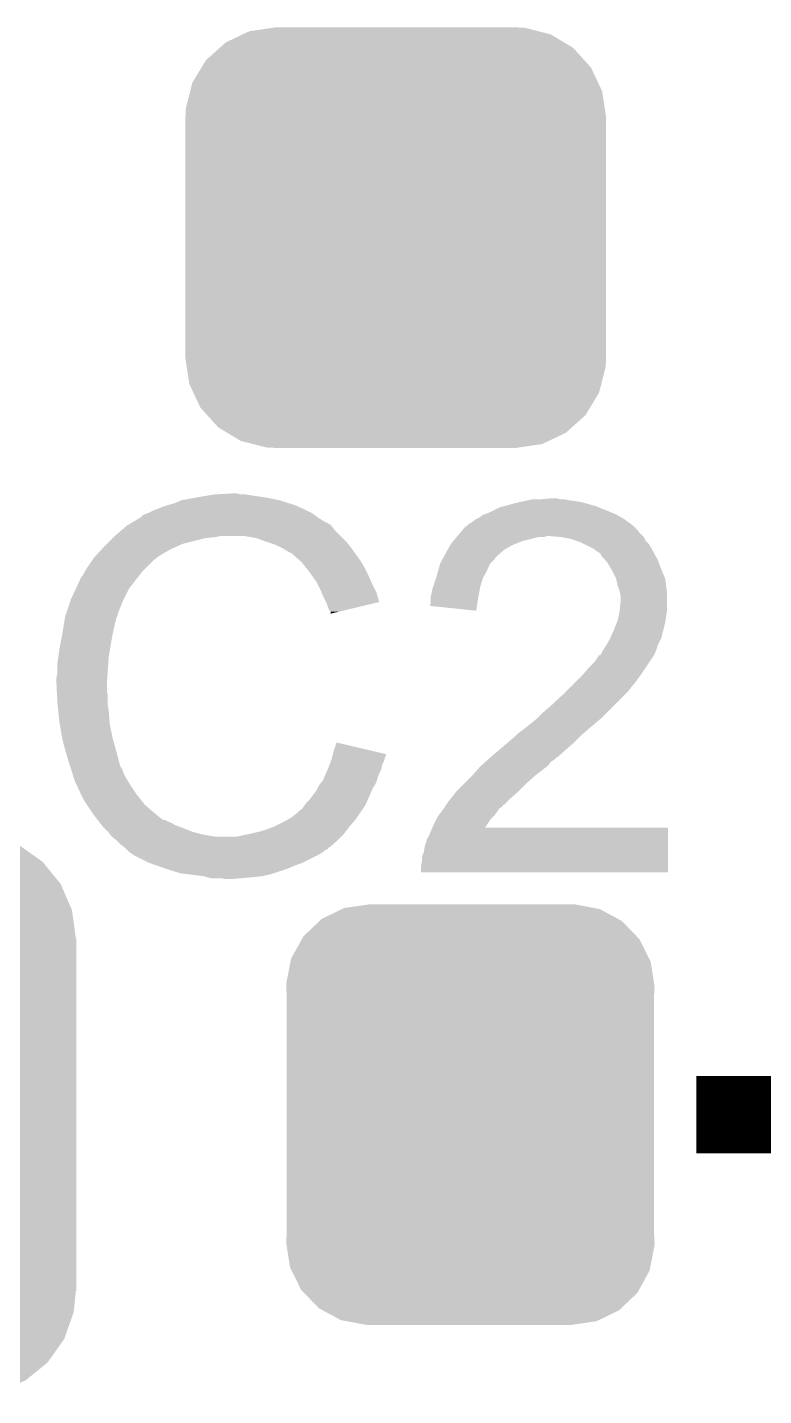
# Model space of a CAD drawing. Extents: x -0.05 to 0.95, y -0.15 to 2.1.
# Drawn here: x 0.532 to 0.608, y 0.521 to 0.6622 of the extents above; entities that cross this region are included whole.
import ezdxf

# ---------------------------------------------------------------- set-up
doc = ezdxf.new("R2010")
doc.units = 0
doc.layers.get('0').update_dxf_attribs({"linetype": 'CONTINUOUS'})
doc.layers.add('BOOST_CLICK_V100A_GTO', color=14, linetype='CONTINUOUS')
doc.layers.add('BOOST_CLICK_V100A_GTS', color=12, linetype='CONTINUOUS')

# ---------------------------------------------------------------- blocks, each defined once
blk = doc.blocks.new('CUSTOM_73')
for points in [[(-0.01536, 0.02018), (-0.01325, 0.02121), (0.01526, 0.02018), (0.01335, 0.02121)], [(-0.01325, 0.02121), (-0.01302, 0.02132), (0.01335, 0.02121), (0.01277, 0.02132)], [(-0.01302, 0.02132), (-0.01049, 0.02169), (0.01277, 0.02132), (0.0108, 0.02169)], [(-0.01049, 0.02169), (-0.01045, 0.0217), (0.0108, 0.02169), (0.01045, 0.0217)], [(-0.01724, 0.01838), (-0.01557, 0.01997), (0.01717, 0.01838), (0.01564, 0.01997)], [(-0.01557, 0.01997), (-0.01536, 0.02018), (0.01564, 0.01997), (0.01526, 0.02018)], [(-0.01739, 0.0181), (-0.01724, 0.01838), (0.01745, 0.0181), (0.01717, 0.01838)], [(-0.01849, 0.0161), (-0.01739, 0.0181), (0.01844, 0.0161), (0.01745, 0.0181)], [(-0.01899, 0.01355), (-0.01856, 0.01577), (0.01895, 0.01355), (0.0186, 0.01577)], [(-0.01856, 0.01577), (-0.01849, 0.0161), (0.0186, 0.01577), (0.01844, 0.0161)], [(-0.019, 0.0132), (-0.01899, 0.01355), (0.019, 0.0132), (0.01895, 0.01355)], [(-0.01895, 0.01228), (-0.019, 0.0132), (0.01895, 0.01228), (0.019, 0.0132)], [(-0.01895, -0.01228), (-0.01895, 0.01228), (0.01895, -0.01228), (0.01895, 0.01228)], [(-0.01895, 0.01228), (-0.01895, 0.01228), (0.01895, 0.01228)], [(-0.019, -0.0132), (-0.01895, -0.01228), (0.019, -0.0132), (0.01895, -0.01228)], [(-0.01895, -0.01228), (-0.01895, -0.01228), (0.01895, -0.01228)], [(-0.01895, -0.01355), (-0.019, -0.0132), (0.01899, -0.01355), (0.019, -0.0132)], [(-0.0186, -0.01577), (-0.01895, -0.01355), (0.01855, -0.01577), (0.01899, -0.01355)], [(-0.01844, -0.0161), (-0.0186, -0.01577), (0.01849, -0.0161), (0.01855, -0.01577)], [(-0.01745, -0.0181), (-0.01844, -0.0161), (0.01739, -0.0181), (0.01849, -0.0161)], [(-0.01717, -0.01838), (-0.01745, -0.0181), (0.01724, -0.01838), (0.01739, -0.0181)], [(-0.01564, -0.01997), (-0.01717, -0.01838), (0.01557, -0.01997), (0.01724, -0.01838)], [(-0.01526, -0.02018), (-0.01564, -0.01997), (0.01536, -0.02018), (0.01557, -0.01997)], [(-0.01335, -0.02121), (-0.01526, -0.02018), (0.01325, -0.02121), (0.01536, -0.02018)], [(-0.01277, -0.02132), (-0.01335, -0.02121), (0.01302, -0.02132), (0.01325, -0.02121)], [(-0.0108, -0.02169), (-0.01277, -0.02132), (0.01049, -0.02169), (0.01302, -0.02132)], [(-0.01045, -0.0217), (-0.0108, -0.02169), (0.01045, -0.0217), (0.01049, -0.02169)]]:
    blk.add_solid(points)
blk = doc.blocks.new('CUSTOM_78')
for points in [[(-0.01578, 0.02098), (-0.01509, 0.0213), (0.01599, 0.02098), (0.01472, 0.0213)], [(-0.01509, 0.0213), (-0.01273, 0.02165), (0.01472, 0.0213), (0.01336, 0.02165)], [(-0.01273, 0.02165), (-0.0124, 0.0217), (0.01336, 0.02165), (0.0124, 0.0217)], [(-0.01818, 0.01957), (-0.01755, 0.02014), (0.01832, 0.01957), (0.01738, 0.02014)], [(-0.01755, 0.02014), (-0.01578, 0.02098), (0.01738, 0.02014), (0.01599, 0.02098)], [(-0.01957, 0.01832), (-0.01818, 0.01957), (0.01945, 0.01832), (0.01832, 0.01957)], [(-0.02098, 0.01599), (-0.02004, 0.01755), (0.02088, 0.01599), (0.02014, 0.01755)], [(-0.02004, 0.01755), (-0.01957, 0.01832), (0.02014, 0.01755), (0.01945, 0.01832)], [(-0.02121, 0.01509), (-0.02098, 0.01599), (0.0213, 0.01509), (0.02088, 0.01599)], [(-0.02165, 0.01336), (-0.02121, 0.01509), (0.02156, 0.01336), (0.0213, 0.01509)], [(-0.0217, 0.0124), (-0.02165, 0.01336), (0.0217, 0.0124), (0.02156, 0.01336)], [(-0.0217, -0.0124), (-0.0217, 0.0124), (0.0217, -0.0124), (0.0217, 0.0124)], [(-0.02156, -0.01336), (-0.0217, -0.0124), (0.02165, -0.01336), (0.0217, -0.0124)], [(-0.0213, -0.01509), (-0.02156, -0.01336), (0.02121, -0.01509), (0.02165, -0.01336)], [(-0.02088, -0.01599), (-0.0213, -0.01509), (0.02098, -0.01599), (0.02121, -0.01509)], [(-0.02014, -0.01755), (-0.02088, -0.01599), (0.02004, -0.01755), (0.02098, -0.01599)], [(-0.01945, -0.01832), (-0.02014, -0.01755), (0.01957, -0.01832), (0.02004, -0.01755)], [(-0.01832, -0.01957), (-0.01945, -0.01832), (0.01818, -0.01957), (0.01957, -0.01832)], [(-0.01738, -0.02014), (-0.01832, -0.01957), (0.01755, -0.02014), (0.01818, -0.01957)], [(-0.01599, -0.02098), (-0.01738, -0.02014), (0.01578, -0.02098), (0.01755, -0.02014)], [(-0.01472, -0.0213), (-0.01599, -0.02098), (0.01509, -0.0213), (0.01578, -0.02098)], [(-0.01336, -0.02165), (-0.01472, -0.0213), (0.01273, -0.02165), (0.01509, -0.0213)], [(-0.0124, -0.0217), (-0.01336, -0.02165), (0.0124, -0.0217), (0.01273, -0.02165)]]:
    blk.add_solid(points)
blk = doc.blocks.new('CUSTOM_79')
for points in [[(-0.02061, 0.02777), (-0.01875, 0.02859), (0.0208, 0.02777), (0.01853, 0.02859)], [(-0.01875, 0.02859), (-0.01751, 0.02877), (0.01853, 0.02859), (0.01804, 0.02877)], [(-0.01751, 0.02877), (-0.01585, 0.029), (0.01804, 0.02877), (0.01585, 0.029)], [(-0.02307, 0.02608), (-0.02144, 0.02741), (0.02319, 0.02608), (0.02131, 0.02741)], [(-0.02144, 0.02741), (-0.02061, 0.02777), (0.02131, 0.02741), (0.0208, 0.02777)], [(-0.02495, 0.0238), (-0.02371, 0.02555), (0.02504, 0.0238), (0.02361, 0.02555)], [(-0.02371, 0.02555), (-0.02307, 0.02608), (0.02361, 0.02555), (0.02319, 0.02608)], [(-0.02612, 0.02111), (-0.0254, 0.02316), (0.0262, 0.02111), (0.02531, 0.02316)], [(-0.0254, 0.02316), (-0.02495, 0.0238), (0.02531, 0.02316), (0.02504, 0.0238)], [(-0.0266, 0.0182), (-0.02638, 0.02039), (0.0266, 0.0182), (0.0263, 0.02039)], [(-0.02638, 0.02039), (-0.02612, 0.02111), (0.0263, 0.02039), (0.0262, 0.02111)], [(-0.02665, -0.0182), (-0.02665, 0.0182), (0.02665, -0.0182), (0.02665, 0.0182)], [(-0.0263, -0.02039), (-0.0266, -0.0182), (0.02638, -0.02039), (0.0266, -0.0182)], [(-0.0262, -0.02111), (-0.0263, -0.02039), (0.02612, -0.02111), (0.02638, -0.02039)], [(-0.02531, -0.02316), (-0.0262, -0.02111), (0.0254, -0.02316), (0.02612, -0.02111)], [(-0.02504, -0.0238), (-0.02531, -0.02316), (0.02494, -0.0238), (0.0254, -0.02316)], [(-0.02361, -0.02555), (-0.02504, -0.0238), (0.02371, -0.02555), (0.02494, -0.0238)], [(-0.02319, -0.02608), (-0.02361, -0.02555), (0.02307, -0.02608), (0.02371, -0.02555)], [(-0.02131, -0.02741), (-0.02319, -0.02608), (0.02144, -0.02741), (0.02307, -0.02608)], [(-0.0208, -0.02777), (-0.02131, -0.02741), (0.02061, -0.02777), (0.02144, -0.02741)], [(-0.01853, -0.02859), (-0.0208, -0.02777), (0.01875, -0.02859), (0.02061, -0.02777)], [(-0.01804, -0.02877), (-0.01853, -0.02859), (0.01751, -0.02877), (0.01875, -0.02859)], [(-0.01585, -0.029), (-0.01804, -0.02877), (0.01585, -0.029), (0.01751, -0.02877)]]:
    blk.add_solid(points)

msp = doc.modelspace()

# ---------------------------------------------------------------- linework, layer by layer
at = {"layer": 'BOOST_CLICK_V100A_GTO', "const_width": 0.008}
msp.add_lwpolyline([(0.601, 0.55), (0.619, 0.55)], dxfattribs=at)
at = {"layer": 'BOOST_CLICK_V100A_GTO'}
for points in [[(0.5459, 0.6127), (0.5465, 0.6129), (0.56005, 0.6127), (0.5596, 0.6129)], [(0.5465, 0.6129), (0.5472, 0.6131), (0.5596, 0.6129), (0.55896, 0.6131)], [(0.5472, 0.6131), (0.5479, 0.6134), (0.55896, 0.6131), (0.558, 0.6134)], [(0.5479, 0.6134), (0.5495, 0.6137), (0.558, 0.6134), (0.5565, 0.6137)], [(0.5495, 0.6137), (0.5507, 0.6139), (0.5565, 0.6137), (0.5551, 0.6139)], [(0.5507, 0.6139), (0.5513, 0.614), (0.5551, 0.6139), (0.5545, 0.614)], [(0.5513, 0.614), (0.5531, 0.6141), (0.554, 0.614), (0.5536, 0.6141)], [(0.5812, 0.6128), (0.5816, 0.6129), (0.5906, 0.6128), (0.59025, 0.6129)], [(0.5816, 0.6129), (0.5823, 0.6131), (0.59025, 0.6129), (0.58955, 0.6131)], [(0.5823, 0.6131), (0.58275, 0.6132), (0.58955, 0.6131), (0.5892, 0.6132)], [(0.58275, 0.6132), (0.5832, 0.6133), (0.5892, 0.6132), (0.5886, 0.6133)], [(0.5832, 0.6133), (0.58365, 0.6134), (0.5886, 0.6133), (0.5879, 0.6134)], [(0.58365, 0.6134), (0.5841, 0.6135), (0.5879, 0.6134), (0.5874, 0.6135)], [(0.585, 0.6135), (0.586, 0.6136), (0.5869, 0.6135), (0.5866, 0.6136)], [(0.586, 0.6136), (0.586, 0.6136), (0.5866, 0.6136), (0.586, 0.6136)], [(0.5428, 0.6111), (0.54363, 0.6116), (0.5628, 0.6111), (0.562, 0.6116)], [(0.54363, 0.6116), (0.5438, 0.6117), (0.562, 0.6116), (0.56186, 0.6117)], [(0.5438, 0.6118), (0.5442, 0.612), (0.56172, 0.6118), (0.56144, 0.612)], [(0.5438, 0.6117), (0.5438, 0.6118), (0.56186, 0.6117), (0.56172, 0.6118)], [(0.5442, 0.612), (0.5445, 0.6121), (0.56144, 0.612), (0.5613, 0.6121)], [(0.5445, 0.6121), (0.5449, 0.6123), (0.5613, 0.6121), (0.5609, 0.6123)], [(0.5449, 0.6123), (0.5454, 0.6125), (0.5609, 0.6123), (0.5605, 0.6125)], [(0.5454, 0.6125), (0.5459, 0.6127), (0.5605, 0.6125), (0.56005, 0.6127)], [(0.5778, 0.6111), (0.5782, 0.6114), (0.59406, 0.6111), (0.59364, 0.6114)], [(0.5782, 0.6114), (0.5784, 0.6115), (0.59364, 0.6114), (0.5935, 0.6115)], [(0.5784, 0.6115), (0.5786, 0.6116), (0.5935, 0.6115), (0.59332, 0.6116)], [(0.5786, 0.6116), (0.579, 0.6119), (0.59332, 0.6116), (0.5928, 0.6119)], [(0.579, 0.6119), (0.5796, 0.6121), (0.5928, 0.6119), (0.59233, 0.6121)], [(0.5796, 0.6121), (0.5798, 0.6122), (0.59233, 0.6121), (0.5921, 0.6122)], [(0.5798, 0.6122), (0.5808, 0.6127), (0.5921, 0.6122), (0.59085, 0.6127)], [(0.5808, 0.6127), (0.5812, 0.6128), (0.59085, 0.6127), (0.5906, 0.6128)], [(0.541, 0.6097), (0.54171, 0.6103), (0.5643, 0.6097), (0.5637, 0.6103)], [(0.54171, 0.6103), (0.54206, 0.6106), (0.5637, 0.6103), (0.5635, 0.6106)], [(0.54206, 0.6106), (0.5423, 0.6108), (0.5635, 0.6106), (0.5633, 0.6108)], [(0.5423, 0.6108), (0.54247, 0.6109), (0.5633, 0.6108), (0.5632, 0.6109)], [(0.54247, 0.6109), (0.54263, 0.611), (0.5632, 0.6109), (0.563, 0.611)], [(0.54263, 0.611), (0.5428, 0.6111), (0.563, 0.611), (0.5629, 0.6111)], [(0.5428, 0.6111), (0.5428, 0.6111), (0.5629, 0.6111), (0.5628, 0.6111)], [(0.57637, 0.6097), (0.5767, 0.6101), (0.5955, 0.6097), (0.5951, 0.6101)], [(0.5767, 0.6101), (0.57695, 0.6104), (0.5951, 0.6101), (0.5949, 0.6104)], [(0.57695, 0.6104), (0.57703, 0.6105), (0.5948, 0.6104), (0.5948, 0.6105)], [(0.57695, 0.6104), (0.57695, 0.6104), (0.5949, 0.6104), (0.5948, 0.6104)], [(0.57703, 0.6105), (0.5772, 0.6107), (0.5948, 0.6105), (0.59456, 0.6107)], [(0.5773, 0.6107), (0.5776, 0.611), (0.59456, 0.6107), (0.5942, 0.611)], [(0.5776, 0.611), (0.5778, 0.6111), (0.5942, 0.611), (0.59406, 0.6111)], [(0.53963, 0.6083), (0.5399, 0.6086), (0.5467, 0.6083), (0.54735, 0.6086)], [(0.5399, 0.6086), (0.5402, 0.6089), (0.54735, 0.6086), (0.548, 0.6089)], [(0.5402, 0.6089), (0.5408, 0.6095), (0.548, 0.6089), (0.5504, 0.6095)], [(0.5408, 0.6095), (0.5409, 0.6096), (0.5504, 0.6095), (0.5514, 0.6096)], [(0.5409, 0.6096), (0.541, 0.6097), (0.5514, 0.6096), (0.5519, 0.6097)], [(0.5556, 0.6095), (0.5544, 0.6097), (0.5645, 0.6095), (0.5643, 0.6097)], [(0.5567, 0.6091), (0.5556, 0.6095), (0.5649, 0.6091), (0.5645, 0.6095)], [(0.557, 0.609), (0.5567, 0.6091), (0.565, 0.609), (0.5649, 0.6091)], [(0.5576, 0.6088), (0.557, 0.609), (0.56516, 0.6088), (0.565, 0.609)], [(0.5582, 0.6085), (0.5576, 0.6088), (0.5654, 0.6085), (0.56516, 0.6088)], [(0.57536, 0.6083), (0.57564, 0.6088), (0.5812, 0.6083), (0.5821, 0.6088)], [(0.57564, 0.6088), (0.5757, 0.6089), (0.5821, 0.6088), (0.58235, 0.6089)], [(0.5757, 0.6089), (0.57595, 0.6092), (0.58235, 0.6089), (0.5831, 0.6092)], [(0.57595, 0.6092), (0.57628, 0.6096), (0.5831, 0.6092), (0.5847, 0.6096)], [(0.57628, 0.6096), (0.57637, 0.6097), (0.5853, 0.6096), (0.5856, 0.6097)], [(0.57637, 0.6097), (0.57637, 0.6097), (0.5856, 0.6097), (0.5859, 0.6097)], [(0.5871, 0.6096), (0.5859, 0.6097), (0.5956, 0.6096), (0.5955, 0.6097)], [(0.5881, 0.6094), (0.5871, 0.6096), (0.5957, 0.6094), (0.5956, 0.6096)], [(0.5887, 0.6092), (0.5881, 0.6094), (0.5958, 0.6092), (0.5957, 0.6094)], [(0.589, 0.6091), (0.5887, 0.6092), (0.5959, 0.6091), (0.5958, 0.6092)], [(0.5894, 0.6089), (0.589, 0.6091), (0.5961, 0.6089), (0.5959, 0.6091)], [(0.5904, 0.6084), (0.5894, 0.6089), (0.5964, 0.6084), (0.5961, 0.6089)], [(0.5382, 0.6065), (0.53869, 0.6072), (0.5443, 0.6065), (0.545, 0.6072)], [(0.53869, 0.6072), (0.5389, 0.6075), (0.545, 0.6072), (0.5454, 0.6075)], [(0.5389, 0.6075), (0.53899, 0.6076), (0.5454, 0.6075), (0.5455, 0.6076)], [(0.53899, 0.6076), (0.53963, 0.6083), (0.5455, 0.6076), (0.5467, 0.6083)], [(0.5584, 0.6084), (0.5582, 0.6085), (0.56547, 0.6084), (0.5654, 0.6085)], [(0.5589, 0.6081), (0.5584, 0.6084), (0.56569, 0.6081), (0.56547, 0.6084)], [(0.5593, 0.6079), (0.5589, 0.6081), (0.56583, 0.6079), (0.56569, 0.6081)], [(0.5594, 0.6078), (0.5593, 0.6079), (0.5659, 0.6078), (0.56583, 0.6079)], [(0.56019, 0.6071), (0.5594, 0.6078), (0.5664, 0.6071), (0.5659, 0.6078)], [(0.5746, 0.6069), (0.57476, 0.6072), (0.5798, 0.6069), (0.5801, 0.6072)], [(0.57476, 0.6072), (0.57492, 0.6075), (0.5801, 0.6072), (0.5803, 0.6075)], [(0.57492, 0.6075), (0.57498, 0.6076), (0.5803, 0.6075), (0.5804, 0.6076)], [(0.57498, 0.6076), (0.5753, 0.6082), (0.5804, 0.6076), (0.58109, 0.6082)], [(0.5753, 0.6082), (0.57536, 0.6083), (0.58109, 0.6082), (0.5812, 0.6083)], [(0.5908, 0.6081), (0.5904, 0.6084), (0.59656, 0.6081), (0.5964, 0.6084)], [(0.5911, 0.6079), (0.5908, 0.6081), (0.59667, 0.6079), (0.59656, 0.6081)], [(0.5912, 0.6077), (0.5911, 0.6079), (0.59678, 0.6077), (0.59667, 0.6079)], [(0.59154, 0.6073), (0.5912, 0.6077), (0.597, 0.6073), (0.59678, 0.6077)], [(0.5918, 0.607), (0.59154, 0.6073), (0.59712, 0.607), (0.597, 0.6073)], [(0.5377, 0.6056), (0.5379, 0.606), (0.54351, 0.6056), (0.54382, 0.606)], [(0.5379, 0.606), (0.53796, 0.6061), (0.54382, 0.606), (0.5439, 0.6061)], [(0.53796, 0.6061), (0.5382, 0.6065), (0.5439, 0.6061), (0.5443, 0.6065)], [(0.5603, 0.607), (0.56019, 0.6071), (0.56646, 0.607), (0.5664, 0.6071)], [(0.56078, 0.6064), (0.5603, 0.607), (0.5668, 0.6064), (0.56646, 0.607)], [(0.5611, 0.606), (0.56078, 0.6064), (0.567, 0.606), (0.5668, 0.6064)], [(0.56138, 0.6056), (0.5611, 0.606), (0.5672, 0.6056), (0.567, 0.606)], [(0.5742, 0.6055), (0.57437, 0.6061), (0.57906, 0.6055), (0.5794, 0.6061)], [(0.57437, 0.6061), (0.57457, 0.6068), (0.5794, 0.6061), (0.5797, 0.6068)], [(0.57457, 0.6068), (0.5746, 0.6069), (0.5797, 0.6068), (0.5798, 0.6069)], [(0.5923, 0.6062), (0.5918, 0.607), (0.59742, 0.6062), (0.59712, 0.607)], [(0.5924, 0.606), (0.5923, 0.6062), (0.5975, 0.606), (0.59742, 0.6062)], [(0.5927, 0.6054), (0.5924, 0.606), (0.59776, 0.6054), (0.5975, 0.606)], [(0.53702, 0.6043), (0.5373, 0.6049), (0.5425, 0.6043), (0.54297, 0.6049)], [(0.5373, 0.605), (0.5374, 0.6051), (0.54304, 0.605), (0.54312, 0.6051)], [(0.5373, 0.6049), (0.5373, 0.605), (0.54297, 0.6049), (0.54304, 0.605)], [(0.5374, 0.6051), (0.5375, 0.6054), (0.54312, 0.6051), (0.54336, 0.6054)], [(0.5375, 0.6054), (0.5377, 0.6056), (0.54336, 0.6054), (0.54351, 0.6056)], [(0.5618, 0.605), (0.56138, 0.6056), (0.56747, 0.605), (0.5672, 0.6056)], [(0.56195, 0.6047), (0.5618, 0.605), (0.5676, 0.6047), (0.56747, 0.605)], [(0.5623, 0.604), (0.56195, 0.6047), (0.56795, 0.604), (0.5676, 0.6047)], [(0.5738, 0.6043), (0.57383, 0.6044), (0.57868, 0.6043), (0.5787, 0.6044)], [(0.57383, 0.6044), (0.57417, 0.6054), (0.5787, 0.6044), (0.579, 0.6054)], [(0.57417, 0.6054), (0.5742, 0.6055), (0.579, 0.6054), (0.57906, 0.6055)], [(0.59273, 0.6053), (0.5927, 0.6054), (0.5978, 0.6053), (0.59776, 0.6054)], [(0.5929, 0.6046), (0.59273, 0.6053), (0.59789, 0.6046), (0.5978, 0.6053)], [(0.5931, 0.604), (0.5929, 0.6046), (0.59796, 0.604), (0.59789, 0.6046)], [(0.53607, 0.6019), (0.53647, 0.6031), (0.5414, 0.6019), (0.5419, 0.6031)], [(0.53647, 0.6031), (0.5365, 0.6032), (0.5419, 0.6031), (0.54195, 0.6032)], [(0.5365, 0.6032), (0.53702, 0.6043), (0.54195, 0.6032), (0.5425, 0.6043)], [(0.56234, 0.6039), (0.5623, 0.604), (0.568, 0.6039), (0.56795, 0.604)], [(0.5627, 0.6031), (0.56234, 0.6039), (0.56824, 0.6031), (0.568, 0.6039)], [(0.5628, 0.6029), (0.5627, 0.6031), (0.5683, 0.6029), (0.56824, 0.6031)], [(0.5736, 0.6034), (0.5737, 0.6038), (0.57852, 0.6034), (0.57859, 0.6038)], [(0.5736, 0.6033), (0.5736, 0.6034), (0.5785, 0.6033), (0.57852, 0.6034)], [(0.5736, 0.6027), (0.5736, 0.6033), (0.57841, 0.6027), (0.5785, 0.6033)], [(0.5737, 0.6038), (0.5738, 0.6043), (0.57859, 0.6038), (0.57868, 0.6043)], [(0.59316, 0.6037), (0.5931, 0.604), (0.598, 0.6037), (0.59796, 0.604)], [(0.59311, 0.6021), (0.5932, 0.603), (0.598, 0.6021), (0.598, 0.603)], [(0.5932, 0.6035), (0.59316, 0.6037), (0.598, 0.6035), (0.598, 0.6037)], [(0.5932, 0.603), (0.5932, 0.6035), (0.598, 0.603), (0.598, 0.6035)], [(0.53593, 0.6015), (0.536, 0.6017), (0.5413, 0.6015), (0.5413, 0.6017)], [(0.536, 0.6017), (0.53603, 0.6018), (0.5413, 0.6017), (0.5414, 0.6018)], [(0.53603, 0.6018), (0.53607, 0.6019), (0.5414, 0.6018), (0.5414, 0.6019)], [(0.5629, 0.6027), (0.5628, 0.6029), (0.56747, 0.6027), (0.5683, 0.6029)], [(0.5631, 0.6021), (0.5629, 0.6027), (0.56496, 0.6021), (0.56747, 0.6027)], [(0.5633, 0.6019), (0.5631, 0.6021), (0.56413, 0.6019), (0.56496, 0.6021)], [(0.5633, 0.6017), (0.5633, 0.6019), (0.5633, 0.6017), (0.56413, 0.6019)], [(0.5735, 0.6025), (0.5736, 0.6027), (0.57838, 0.6025), (0.57841, 0.6027)], [(0.5783, 0.602), (0.5735, 0.6025), (0.5783, 0.602), (0.57838, 0.6025)], [(0.593, 0.6015), (0.5931, 0.602), (0.5979, 0.6015), (0.59798, 0.602)], [(0.5931, 0.602), (0.59311, 0.6021), (0.59798, 0.602), (0.598, 0.6021)], [(0.5356, 0.5996), (0.53575, 0.6005), (0.5408, 0.5996), (0.541, 0.6005)], [(0.53575, 0.6005), (0.53588, 0.6013), (0.541, 0.6005), (0.5412, 0.6013)], [(0.53588, 0.6013), (0.5359, 0.6014), (0.5412, 0.6013), (0.54125, 0.6014)], [(0.5359, 0.6014), (0.53593, 0.6015), (0.54125, 0.6014), (0.5413, 0.6015)], [(0.5925, 0.6), (0.59282, 0.6008), (0.5976, 0.6), (0.5978, 0.6008)], [(0.59282, 0.6008), (0.5929, 0.601), (0.5978, 0.6008), (0.59783, 0.601)], [(0.5929, 0.601), (0.593, 0.6015), (0.59783, 0.601), (0.5979, 0.6015)], [(0.53539, 0.5985), (0.5356, 0.5996), (0.5406, 0.5985), (0.5408, 0.5996)], [(0.5917, 0.5984), (0.5921, 0.5991), (0.597, 0.5984), (0.59735, 0.5991)], [(0.5921, 0.5991), (0.59214, 0.5992), (0.59735, 0.5991), (0.5974, 0.5992)], [(0.59214, 0.5992), (0.5925, 0.6), (0.5974, 0.5992), (0.5976, 0.6)], [(0.5351, 0.5966), (0.5352, 0.5973), (0.54035, 0.5966), (0.5404, 0.5973)], [(0.5352, 0.5973), (0.5353, 0.598), (0.5404, 0.5973), (0.54052, 0.598)], [(0.5353, 0.598), (0.53539, 0.5985), (0.54052, 0.598), (0.5406, 0.5985)], [(0.5905, 0.5967), (0.5909, 0.5973), (0.59617, 0.5967), (0.59657, 0.5973)], [(0.5909, 0.5973), (0.5909, 0.5974), (0.59657, 0.5973), (0.59663, 0.5974)], [(0.5911, 0.5974), (0.59115, 0.5975), (0.59663, 0.5974), (0.5967, 0.5975)], [(0.59115, 0.5975), (0.5913, 0.5978), (0.5967, 0.5975), (0.59682, 0.5978)], [(0.5913, 0.5978), (0.59143, 0.598), (0.59682, 0.5978), (0.5969, 0.598)], [(0.59143, 0.598), (0.59163, 0.5983), (0.5969, 0.598), (0.597, 0.5983)], [(0.59163, 0.5983), (0.5917, 0.5984), (0.597, 0.5983), (0.597, 0.5984)], [(0.5351, 0.5955), (0.5351, 0.5966), (0.54027, 0.5955), (0.54035, 0.5966)], [(0.5893, 0.5954), (0.5899, 0.5961), (0.5953, 0.5954), (0.59577, 0.5961)], [(0.5899, 0.5961), (0.5905, 0.5967), (0.59577, 0.5961), (0.59617, 0.5967)], [(0.535, 0.5951), (0.5351, 0.5955), (0.54024, 0.5951), (0.54027, 0.5955)], [(0.535, 0.5945), (0.535, 0.5951), (0.5402, 0.5945), (0.54024, 0.5951)], [(0.53504, 0.5936), (0.535, 0.5945), (0.5402, 0.5936), (0.5402, 0.5945)], [(0.5875, 0.5936), (0.5885, 0.5946), (0.5939, 0.5936), (0.5947, 0.5946)], [(0.5885, 0.5946), (0.5893, 0.5954), (0.5947, 0.5946), (0.5953, 0.5954)], [(0.53506, 0.5933), (0.53504, 0.5936), (0.5403, 0.5933), (0.5402, 0.5936)], [(0.5351, 0.5925), (0.53506, 0.5933), (0.5403, 0.5925), (0.5403, 0.5933)], [(0.5859, 0.5921), (0.5873, 0.5934), (0.5924, 0.5921), (0.5937, 0.5934)], [(0.5873, 0.5934), (0.5875, 0.5936), (0.5937, 0.5934), (0.5939, 0.5936)], [(0.53513, 0.5922), (0.5351, 0.5925), (0.5403, 0.5922), (0.5403, 0.5925)], [(0.53519, 0.5916), (0.53513, 0.5922), (0.5404, 0.5916), (0.5403, 0.5922)], [(0.5852, 0.5915), (0.5859, 0.5921), (0.5918, 0.5915), (0.5924, 0.5921)], [(0.5353, 0.5905), (0.53519, 0.5916), (0.54048, 0.5905), (0.5404, 0.5916)], [(0.53534, 0.5903), (0.5353, 0.5905), (0.5405, 0.5903), (0.54048, 0.5905)], [(0.5356, 0.5888), (0.53534, 0.5903), (0.5408, 0.5888), (0.5405, 0.5903)], [(0.5835, 0.59), (0.584, 0.5904), (0.59013, 0.59), (0.5906, 0.5904)], [(0.584, 0.5904), (0.5846, 0.5909), (0.5906, 0.5904), (0.5912, 0.5909)], [(0.5846, 0.5909), (0.5852, 0.5915), (0.5912, 0.5909), (0.5918, 0.5915)], [(0.58157, 0.5884), (0.5825, 0.5892), (0.5884, 0.5884), (0.5892, 0.5892)], [(0.5825, 0.5892), (0.5827, 0.5894), (0.5892, 0.5892), (0.58943, 0.5894)], [(0.5827, 0.5894), (0.5835, 0.59), (0.58943, 0.5894), (0.59013, 0.59)], [(0.5358, 0.588), (0.5356, 0.5888), (0.54103, 0.588), (0.5408, 0.5888)], [(0.53597, 0.5874), (0.5358, 0.588), (0.5412, 0.5874), (0.54103, 0.588)], [(0.5362, 0.5866), (0.53597, 0.5874), (0.54141, 0.5866), (0.5412, 0.5874)], [(0.56352, 0.5872), (0.5636, 0.5875), (0.569, 0.5872), (0.56772, 0.5875)], [(0.5636, 0.5875), (0.5639, 0.5884), (0.56772, 0.5875), (0.5639, 0.5884)], [(0.5798, 0.5869), (0.58075, 0.5877), (0.5867, 0.5869), (0.5876, 0.5877)], [(0.58075, 0.5877), (0.5811, 0.588), (0.5876, 0.5877), (0.58794, 0.588)], [(0.5811, 0.588), (0.58157, 0.5884), (0.58794, 0.588), (0.5884, 0.5884)], [(0.53643, 0.5859), (0.5362, 0.5866), (0.5416, 0.5859), (0.54141, 0.5866)], [(0.5631, 0.5859), (0.56317, 0.5861), (0.56856, 0.5859), (0.5686, 0.5861)], [(0.56317, 0.5861), (0.56332, 0.5865), (0.5686, 0.5861), (0.5688, 0.5865)], [(0.56332, 0.5865), (0.5634, 0.5867), (0.5688, 0.5865), (0.56885, 0.5867)], [(0.5634, 0.5867), (0.56345, 0.5869), (0.56885, 0.5867), (0.5689, 0.5869)], [(0.56345, 0.5869), (0.5635, 0.5871), (0.5689, 0.5869), (0.569, 0.5871)], [(0.5635, 0.5871), (0.56352, 0.5872), (0.569, 0.5871), (0.569, 0.5872)], [(0.5787, 0.5859), (0.57881, 0.586), (0.58557, 0.5859), (0.5857, 0.586)], [(0.57881, 0.586), (0.57925, 0.5864), (0.5857, 0.586), (0.586, 0.5864)], [(0.57925, 0.5864), (0.57947, 0.5866), (0.586, 0.5864), (0.5863, 0.5866)], [(0.57947, 0.5866), (0.5798, 0.5869), (0.5863, 0.5866), (0.5866, 0.5869)], [(0.5798, 0.5869), (0.5798, 0.5869), (0.5866, 0.5869), (0.5867, 0.5869)], [(0.53647, 0.5858), (0.53643, 0.5859), (0.5417, 0.5858), (0.5416, 0.5859)], [(0.53653, 0.5856), (0.53647, 0.5858), (0.5418, 0.5856), (0.5417, 0.5858)], [(0.5366, 0.5854), (0.53653, 0.5856), (0.54187, 0.5854), (0.5418, 0.5856)], [(0.53663, 0.5853), (0.5366, 0.5854), (0.5419, 0.5853), (0.54187, 0.5854)], [(0.5367, 0.585), (0.53663, 0.5853), (0.54205, 0.585), (0.5419, 0.5853)], [(0.5368, 0.5847), (0.5367, 0.585), (0.5422, 0.5847), (0.54205, 0.585)], [(0.5369, 0.5844), (0.5368, 0.5847), (0.54239, 0.5844), (0.5422, 0.5847)], [(0.5625, 0.5845), (0.56271, 0.585), (0.56806, 0.5845), (0.5682, 0.585)], [(0.56271, 0.585), (0.56297, 0.5856), (0.5682, 0.585), (0.5685, 0.5856)], [(0.56297, 0.5856), (0.5631, 0.5859), (0.5685, 0.5856), (0.56856, 0.5859)], [(0.5771, 0.5842), (0.5779, 0.585), (0.5835, 0.5842), (0.5844, 0.585)], [(0.5779, 0.585), (0.57852, 0.5857), (0.5844, 0.585), (0.5853, 0.5857)], [(0.57852, 0.5857), (0.5787, 0.5859), (0.5853, 0.5857), (0.58557, 0.5859)], [(0.537, 0.5842), (0.5369, 0.5844), (0.54251, 0.5842), (0.54239, 0.5844)], [(0.53714, 0.5839), (0.537, 0.5842), (0.5427, 0.5839), (0.54251, 0.5842)], [(0.53756, 0.583), (0.53714, 0.5839), (0.5433, 0.583), (0.5427, 0.5839)], [(0.5614, 0.5829), (0.5618, 0.5834), (0.56729, 0.5829), (0.56751, 0.5834)], [(0.5618, 0.5834), (0.5619, 0.5836), (0.56751, 0.5834), (0.5676, 0.5836)], [(0.5619, 0.5836), (0.5621, 0.584), (0.5676, 0.5836), (0.56783, 0.584)], [(0.5621, 0.584), (0.56234, 0.5843), (0.56783, 0.584), (0.568, 0.5843)], [(0.56234, 0.5843), (0.5625, 0.5845), (0.568, 0.5843), (0.56806, 0.5845)], [(0.57566, 0.5826), (0.57622, 0.5833), (0.5818, 0.5826), (0.5826, 0.5833)], [(0.57622, 0.5833), (0.5763, 0.5834), (0.5826, 0.5833), (0.5827, 0.5834)], [(0.5763, 0.5834), (0.5771, 0.5842), (0.5827, 0.5834), (0.5835, 0.5842)], [(0.5378, 0.5825), (0.53756, 0.583), (0.5437, 0.5825), (0.5433, 0.583)], [(0.53813, 0.582), (0.5378, 0.5825), (0.5441, 0.582), (0.5437, 0.5825)], [(0.53867, 0.5812), (0.53813, 0.582), (0.545, 0.5812), (0.5441, 0.582)], [(0.5603, 0.5815), (0.5605, 0.5818), (0.56657, 0.5815), (0.56677, 0.5818)], [(0.5605, 0.5818), (0.56065, 0.582), (0.56677, 0.5818), (0.5669, 0.582)], [(0.56065, 0.582), (0.5608, 0.5822), (0.5669, 0.582), (0.56699, 0.5822)], [(0.5608, 0.5822), (0.5611, 0.5825), (0.56699, 0.5822), (0.56712, 0.5825)], [(0.5611, 0.5825), (0.5614, 0.5829), (0.56712, 0.5825), (0.56729, 0.5829)], [(0.57497, 0.5816), (0.5751, 0.5818), (0.5807, 0.5816), (0.581, 0.5818)], [(0.5751, 0.5818), (0.57523, 0.582), (0.581, 0.5818), (0.5811, 0.582)], [(0.57523, 0.582), (0.5755, 0.5824), (0.5812, 0.582), (0.5816, 0.5824)], [(0.57523, 0.582), (0.57523, 0.582), (0.5811, 0.582), (0.5812, 0.582)], [(0.5755, 0.5824), (0.57566, 0.5826), (0.5816, 0.5824), (0.5818, 0.5826)], [(0.5388, 0.581), (0.53867, 0.5812), (0.54525, 0.581), (0.545, 0.5812)], [(0.53926, 0.5804), (0.5388, 0.581), (0.546, 0.5804), (0.54525, 0.581)], [(0.53942, 0.5802), (0.53926, 0.5804), (0.5466, 0.5802), (0.5462, 0.5804)], [(0.53926, 0.5804), (0.53926, 0.5804), (0.5462, 0.5804), (0.546, 0.5804)], [(0.5586, 0.5803), (0.55895, 0.5805), (0.56573, 0.5803), (0.5659, 0.5805)], [(0.55895, 0.5805), (0.5593, 0.5807), (0.5659, 0.5805), (0.56603, 0.5807)], [(0.5593, 0.5807), (0.5598, 0.5811), (0.56603, 0.5807), (0.5663, 0.5811)], [(0.5598, 0.5811), (0.5601, 0.5814), (0.5663, 0.5811), (0.5665, 0.5814)], [(0.5601, 0.5814), (0.5603, 0.5815), (0.5665, 0.5814), (0.56657, 0.5815)], [(0.5739, 0.5799), (0.5742, 0.5805), (0.5794, 0.5799), (0.5798, 0.5805)], [(0.5742, 0.5805), (0.5743, 0.5807), (0.5798, 0.5805), (0.58, 0.5807)], [(0.5743, 0.5807), (0.57445, 0.5809), (0.58, 0.5807), (0.5802, 0.5809)], [(0.57445, 0.5809), (0.57475, 0.5813), (0.5802, 0.5809), (0.5805, 0.5813)], [(0.57475, 0.5813), (0.5749, 0.5815), (0.5805, 0.5813), (0.58063, 0.5815)], [(0.5749, 0.5815), (0.57497, 0.5816), (0.58063, 0.5815), (0.5807, 0.5816)], [(0.53949, 0.5801), (0.53942, 0.5802), (0.5469, 0.5801), (0.5466, 0.5802)], [(0.53965, 0.5799), (0.53949, 0.5801), (0.5472, 0.5799), (0.5469, 0.5801)], [(0.5398, 0.5797), (0.53965, 0.5799), (0.54773, 0.5797), (0.5472, 0.5799)], [(0.5399, 0.5796), (0.5398, 0.5797), (0.548, 0.5796), (0.54773, 0.5797)], [(0.5403, 0.5792), (0.5399, 0.5796), (0.549, 0.5792), (0.548, 0.5796)], [(0.54054, 0.5789), (0.5403, 0.5792), (0.5501, 0.5789), (0.549, 0.5792)], [(0.5546, 0.5789), (0.5551, 0.579), (0.5646, 0.5789), (0.56467, 0.579)], [(0.5551, 0.579), (0.5563, 0.5793), (0.56467, 0.579), (0.5649, 0.5793)], [(0.5563, 0.5793), (0.5574, 0.5797), (0.5649, 0.5793), (0.5652, 0.5797)], [(0.5574, 0.5797), (0.5586, 0.5803), (0.5652, 0.5797), (0.56573, 0.5803)], [(0.5734, 0.5787), (0.5736, 0.5792), (0.5981, 0.5787), (0.5981, 0.5792)], [(0.5736, 0.5792), (0.57377, 0.5796), (0.5981, 0.5792), (0.5981, 0.5796)], [(0.57377, 0.5796), (0.5739, 0.5799), (0.5792, 0.5796), (0.5794, 0.5799)], [(0.57377, 0.5796), (0.57377, 0.5796), (0.5981, 0.5796), (0.5792, 0.5796)], [(0.5407, 0.5787), (0.54054, 0.5789), (0.5513, 0.5787), (0.5501, 0.5789)], [(0.5412, 0.5783), (0.5407, 0.5787), (0.564, 0.5783), (0.5644, 0.5787)], [(0.5416, 0.5779), (0.5412, 0.5783), (0.56354, 0.5779), (0.564, 0.5783)], [(0.542, 0.5776), (0.5416, 0.5779), (0.5632, 0.5776), (0.56354, 0.5779)], [(0.5422, 0.5774), (0.542, 0.5776), (0.563, 0.5774), (0.5631, 0.5776)], [(0.542, 0.5776), (0.542, 0.5776), (0.5631, 0.5776), (0.5632, 0.5776)], [(0.5537, 0.5787), (0.5541, 0.5788), (0.5644, 0.5787), (0.5645, 0.5788)], [(0.5541, 0.5788), (0.5546, 0.5789), (0.5645, 0.5788), (0.5646, 0.5789)], [(0.5729, 0.5771), (0.573, 0.5777), (0.5981, 0.5771), (0.5981, 0.5777)], [(0.573, 0.5777), (0.5732, 0.5783), (0.5981, 0.5777), (0.5981, 0.5783)], [(0.5732, 0.5784), (0.5734, 0.5787), (0.5981, 0.5784), (0.5981, 0.5787)], [(0.5732, 0.5783), (0.5732, 0.5784), (0.5981, 0.5783), (0.5981, 0.5784)], [(0.5423, 0.5773), (0.5422, 0.5774), (0.5627, 0.5773), (0.563, 0.5774)], [(0.5425, 0.5771), (0.5423, 0.5773), (0.5625, 0.5771), (0.5627, 0.5773)], [(0.5428, 0.5769), (0.5425, 0.5771), (0.56217, 0.5769), (0.5625, 0.5771)], [(0.5429, 0.5768), (0.5429, 0.5769), (0.562, 0.5768), (0.56217, 0.5769)], [(0.5445, 0.576), (0.5429, 0.5768), (0.5604, 0.576), (0.562, 0.5768)], [(0.5726, 0.5756), (0.5727, 0.5761), (0.5981, 0.5756), (0.5981, 0.5761)], [(0.5727, 0.5766), (0.5729, 0.5771), (0.5981, 0.5766), (0.5981, 0.5771)], [(0.5727, 0.5761), (0.5727, 0.5766), (0.5981, 0.5761), (0.5981, 0.5766)], [(0.54535, 0.5757), (0.5445, 0.576), (0.5596, 0.5757), (0.5604, 0.576)], [(0.5462, 0.5754), (0.54535, 0.5757), (0.5589, 0.5754), (0.5596, 0.5757)], [(0.5478, 0.5749), (0.5462, 0.5754), (0.5574, 0.5749), (0.5589, 0.5754)], [(0.5486, 0.5748), (0.5478, 0.5749), (0.5571, 0.5748), (0.5574, 0.5749)], [(0.5502, 0.5746), (0.5486, 0.5748), (0.5562, 0.5746), (0.5571, 0.5748)], [(0.5726, 0.575), (0.5726, 0.5756), (0.5981, 0.575), (0.5981, 0.5756)], [(0.55055, 0.5745), (0.5502, 0.5746), (0.5552, 0.5745), (0.5562, 0.5746)], [(0.5509, 0.5744), (0.55055, 0.5745), (0.5541, 0.5744), (0.5552, 0.5745)], [(0.5524, 0.5743), (0.552, 0.5744), (0.553, 0.5743), (0.5541, 0.5744)]]:
    msp.add_solid(points, dxfattribs=at)

# ---------------------------------------------------------------- block references
at = {"layer": 'BOOST_CLICK_V100A_GTS'}
for name, p in [('CUSTOM_78', (0.57, 0.6405)), ('CUSTOM_79', (0.5104, 0.55)), ('CUSTOM_73', (0.5777, 0.55))]:
    msp.add_blockref(name, p, dxfattribs=at)

doc.saveas('drawing.dxf')
